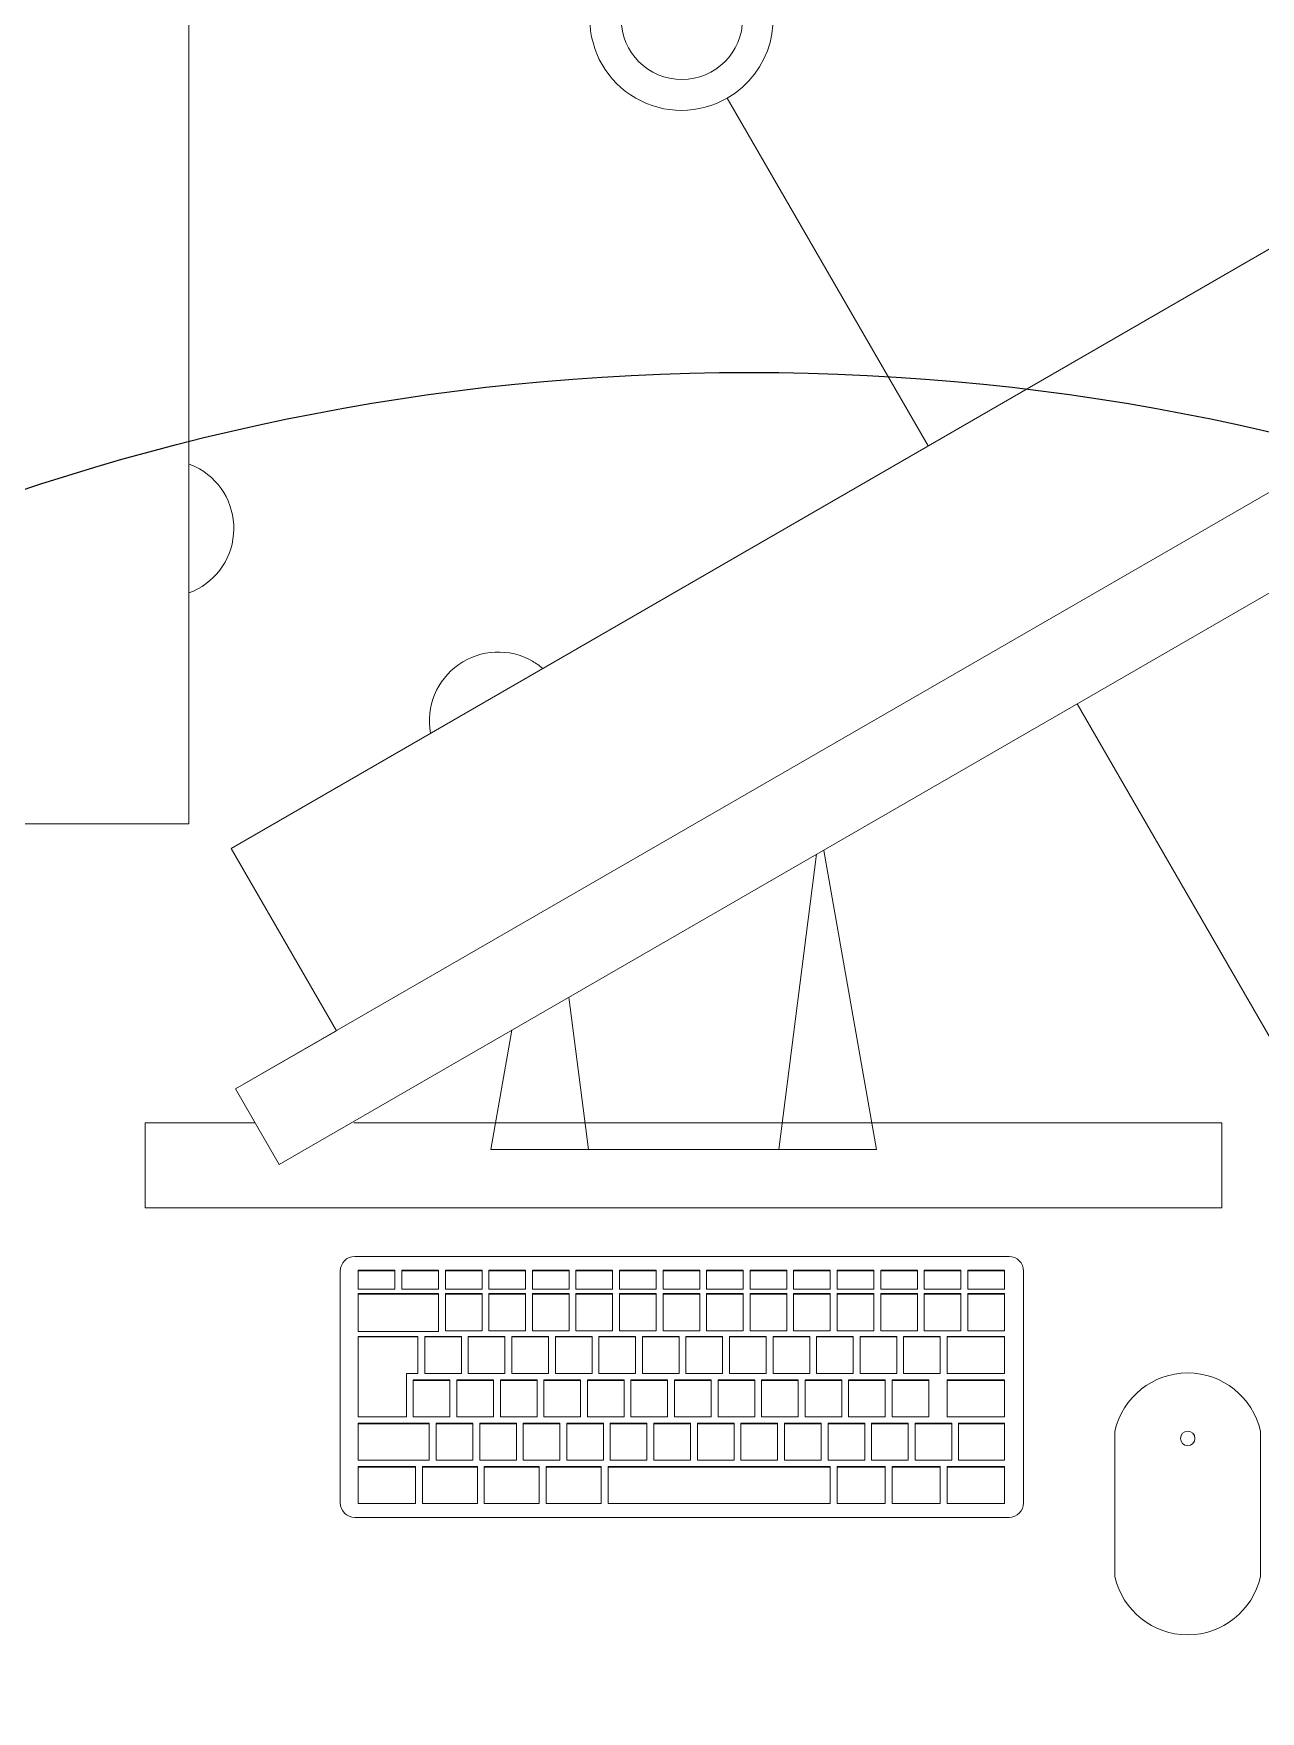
# Model space of a CAD drawing. Header units: millimetres. Extents: x 155920 to 295199, y -4084 to 97293.
# Drawn here: x 179775 to 180311, y 23155 to 23888 of the extents above; entities that cross this region are included whole.
import ezdxf

# ---------------------------------------------------------------- set-up
doc = ezdxf.new("R2010")
doc.units = ezdxf.units.MM
doc.header["$MEASUREMENT"] = 0
for name, color, linetype, lineweight in [('A-GENM', 8, 'CONTINUOUS', 9), ('E-ELEC-EQPM', 8, 'CONTINUOUS', 9), ('I-FURN', 8, 'CONTINUOUS', 9)]:
    doc.layers.add(name, color=color, linetype=linetype, lineweight=lineweight)
doc.layers.add('Social Distancing', color=7, linetype='CONTINUOUS')

msp = doc.modelspace()

# ---------------------------------------------------------------- linework, layer by layer
at = {"layer": 'A-GENM'}
for p, q in [((179915.6, 23353.9), (180201.14, 23353.9)), ((179909.25, 23246.38), (179909.25, 23347.55)), ((179917.14, 23347.91), (179933.14, 23347.91)), ((179917.14, 23347.63), (179917.14, 23347.91)), ((179933.14, 23347.63), (179917.14, 23347.63)), ((179917.14, 23347.63), (179917.14, 23339.65)), ((179933.14, 23347.63), (179933.14, 23347.91)), ((179933.14, 23339.65), (179933.14, 23347.63)), ((179936.14, 23347.91), (179952.14, 23347.91)), ((179936.14, 23347.63), (179936.14, 23347.91)), ((179952.14, 23347.63), (179936.14, 23347.63)), ((179936.14, 23347.63), (179936.14, 23339.65)), ((179952.14, 23347.63), (179952.14, 23347.91)), ((179952.14, 23339.65), (179952.14, 23347.63)), ((179955.14, 23347.91), (179971.14, 23347.91)), ((179955.14, 23347.63), (179955.14, 23347.91)), ((179971.14, 23347.63), (179955.14, 23347.63)), ((179955.14, 23347.63), (179955.14, 23339.65)), ((179971.14, 23347.63), (179971.14, 23347.91)), ((179971.14, 23339.65), (179971.14, 23347.63)), ((179974.14, 23347.91), (179990.14, 23347.91)), ((179974.14, 23347.63), (179974.14, 23347.91)), ((179990.14, 23347.63), (179974.14, 23347.63)), ((179974.14, 23347.63), (179974.14, 23339.65)), ((179990.14, 23347.63), (179990.14, 23347.91)), ((179990.14, 23339.65), (179990.14, 23347.63)), ((179993.14, 23347.91), (180009.14, 23347.91)), ((179993.14, 23347.63), (179993.14, 23347.91)), ((180009.14, 23347.63), (179993.14, 23347.63)), ((179993.14, 23347.63), (179993.14, 23339.65)), ((180009.14, 23347.63), (180009.14, 23347.91)), ((180009.14, 23339.65), (180009.14, 23347.63)), ((180012.14, 23347.91), (180028.14, 23347.91)), ((180012.14, 23347.63), (180012.14, 23347.91)), ((180028.14, 23347.63), (180012.14, 23347.63)), ((180012.14, 23347.63), (180012.14, 23339.65)), ((180028.14, 23347.63), (180028.14, 23347.91)), ((180028.14, 23339.65), (180028.14, 23347.63)), ((180031.14, 23347.91), (180047.14, 23347.91)), ((180031.14, 23347.63), (180031.14, 23347.91)), ((180047.14, 23347.63), (180031.14, 23347.63)), ((180031.14, 23347.63), (180031.14, 23339.65)), ((180047.14, 23347.63), (180047.14, 23347.91)), ((180047.14, 23339.65), (180047.14, 23347.63)), ((180050.14, 23347.91), (180066.14, 23347.91)), ((180050.14, 23347.63), (180050.14, 23347.91)), ((180066.14, 23347.63), (180050.14, 23347.63)), ((180050.14, 23347.63), (180050.14, 23339.65)), ((180066.14, 23347.63), (180066.14, 23347.91)), ((180066.14, 23339.65), (180066.14, 23347.63)), ((180069.14, 23347.91), (180085.14, 23347.91)), ((180069.14, 23347.63), (180069.14, 23347.91)), ((180085.14, 23347.63), (180069.14, 23347.63)), ((180069.14, 23347.63), (180069.14, 23339.65)), ((180085.14, 23347.63), (180085.14, 23347.91)), ((180085.14, 23339.65), (180085.14, 23347.63)), ((180088.14, 23347.91), (180104.14, 23347.91)), ((180088.14, 23347.63), (180088.14, 23347.91)), ((180104.14, 23347.63), (180088.14, 23347.63)), ((180088.14, 23347.63), (180088.14, 23339.65)), ((180104.14, 23347.63), (180104.14, 23347.91)), ((180104.14, 23339.65), (180104.14, 23347.63)), ((180107.14, 23347.91), (180123.14, 23347.91)), ((180107.14, 23347.63), (180107.14, 23347.91)), ((180123.14, 23347.63), (180107.14, 23347.63)), ((180107.14, 23347.63), (180107.14, 23339.65)), ((180123.14, 23347.63), (180123.14, 23347.91)), ((180123.14, 23339.65), (180123.14, 23347.63)), ((180126.14, 23347.91), (180142.14, 23347.91)), ((180126.14, 23347.63), (180126.14, 23347.91)), ((180142.14, 23347.63), (180126.14, 23347.63)), ((180126.14, 23347.63), (180126.14, 23339.65)), ((180142.14, 23347.63), (180142.14, 23347.91)), ((180142.14, 23339.65), (180142.14, 23347.63)), ((180145.14, 23347.91), (180161.14, 23347.91)), ((180145.14, 23347.63), (180145.14, 23347.91)), ((180161.14, 23347.63), (180145.14, 23347.63)), ((180145.14, 23347.63), (180145.14, 23339.65)), ((180161.14, 23347.63), (180161.14, 23347.91)), ((180161.14, 23339.65), (180161.14, 23347.63)), ((180164.14, 23347.91), (180180.14, 23347.91)), ((180164.14, 23347.63), (180164.14, 23347.91)), ((180180.14, 23347.63), (180164.14, 23347.63)), ((180164.14, 23347.63), (180164.14, 23339.65)), ((180180.14, 23347.63), (180180.14, 23347.91)), ((180180.14, 23339.65), (180180.14, 23347.63)), ((180183.14, 23347.91), (180199.14, 23347.91)), ((180183.14, 23347.63), (180183.14, 23347.91)), ((180199.14, 23347.63), (180183.14, 23347.63)), ((180183.14, 23347.63), (180183.14, 23339.65)), ((180199.14, 23347.63), (180199.14, 23347.91)), ((180199.14, 23339.65), (180199.14, 23347.63)), ((180207.49, 23347.55), (180207.49, 23246.38)), ((179917.14, 23339.65), (179933.14, 23339.65)), ((179917.14, 23337.67), (179952.14, 23337.67)), ((179917.14, 23337.4), (179917.14, 23337.67)), ((179952.14, 23337.4), (179917.14, 23337.4)), ((179917.14, 23337.4), (179917.14, 23321.16)), ((179936.14, 23339.65), (179952.14, 23339.65)), ((179952.14, 23337.4), (179952.14, 23337.67)), ((179952.14, 23321.16), (179952.14, 23337.4)), ((179955.14, 23339.65), (179971.14, 23339.65)), ((179955.14, 23337.67), (179971.14, 23337.67)), ((179955.14, 23337.4), (179955.14, 23337.67)), ((179971.14, 23337.4), (179955.14, 23337.4)), ((179955.14, 23337.4), (179955.14, 23321.44)), ((179971.14, 23337.4), (179971.14, 23337.67)), ((179971.14, 23321.44), (179971.14, 23337.4)), ((179974.14, 23339.65), (179990.14, 23339.65)), ((179974.14, 23337.67), (179990.14, 23337.67)), ((179974.14, 23337.4), (179974.14, 23337.67)), ((179990.14, 23337.4), (179974.14, 23337.4)), ((179974.14, 23337.4), (179974.14, 23321.44)), ((179990.14, 23337.4), (179990.14, 23337.67)), ((179990.14, 23321.44), (179990.14, 23337.4)), ((179993.14, 23339.65), (180009.14, 23339.65)), ((179993.14, 23337.67), (180009.14, 23337.67)), ((179993.14, 23337.4), (179993.14, 23337.67)), ((180009.14, 23337.4), (179993.14, 23337.4)), ((179993.14, 23337.4), (179993.14, 23321.44)), ((180009.14, 23337.4), (180009.14, 23337.67)), ((180009.14, 23321.44), (180009.14, 23337.4)), ((180012.14, 23339.65), (180028.14, 23339.65)), ((180012.14, 23337.67), (180028.14, 23337.67)), ((180012.14, 23337.4), (180012.14, 23337.67)), ((180028.14, 23337.4), (180012.14, 23337.4)), ((180012.14, 23337.4), (180012.14, 23321.44)), ((180028.14, 23337.4), (180028.14, 23337.67)), ((180028.14, 23321.44), (180028.14, 23337.4)), ((180031.14, 23339.65), (180047.14, 23339.65)), ((180031.14, 23337.67), (180047.14, 23337.67)), ((180031.14, 23337.4), (180031.14, 23337.67)), ((180047.14, 23337.4), (180031.14, 23337.4)), ((180031.14, 23337.4), (180031.14, 23321.44)), ((180047.14, 23337.4), (180047.14, 23337.67)), ((180047.14, 23321.44), (180047.14, 23337.4)), ((180050.14, 23339.65), (180066.14, 23339.65)), ((180050.14, 23337.67), (180066.14, 23337.67)), ((180050.14, 23337.4), (180050.14, 23337.67)), ((180066.14, 23337.4), (180050.14, 23337.4)), ((180050.14, 23337.4), (180050.14, 23321.44)), ((180066.14, 23337.4), (180066.14, 23337.67)), ((180066.14, 23321.44), (180066.14, 23337.4)), ((180069.14, 23339.65), (180085.14, 23339.65)), ((180069.14, 23337.67), (180085.14, 23337.67)), ((180069.14, 23337.4), (180069.14, 23337.67)), ((180085.14, 23337.4), (180069.14, 23337.4)), ((180069.14, 23337.4), (180069.14, 23321.44)), ((180085.14, 23337.4), (180085.14, 23337.67)), ((180085.14, 23321.44), (180085.14, 23337.4)), ((180088.14, 23339.65), (180104.14, 23339.65)), ((180088.14, 23337.67), (180104.14, 23337.67)), ((180088.14, 23337.4), (180088.14, 23337.67)), ((180104.14, 23337.4), (180088.14, 23337.4)), ((180088.14, 23337.4), (180088.14, 23321.44)), ((180104.14, 23337.4), (180104.14, 23337.67)), ((180104.14, 23321.44), (180104.14, 23337.4)), ((180107.14, 23339.65), (180123.14, 23339.65)), ((180107.14, 23337.67), (180123.14, 23337.67)), ((180107.14, 23337.4), (180107.14, 23337.67)), ((180123.14, 23337.4), (180107.14, 23337.4)), ((180107.14, 23337.4), (180107.14, 23321.44)), ((180123.14, 23337.4), (180123.14, 23337.67)), ((180123.14, 23321.44), (180123.14, 23337.4)), ((180126.14, 23339.65), (180142.14, 23339.65)), ((180126.14, 23337.67), (180142.14, 23337.67)), ((180126.14, 23337.4), (180126.14, 23337.67)), ((180142.14, 23337.4), (180126.14, 23337.4)), ((180126.14, 23337.4), (180126.14, 23321.44)), ((180142.14, 23337.4), (180142.14, 23337.67)), ((180142.14, 23321.44), (180142.14, 23337.4)), ((180145.14, 23339.65), (180161.14, 23339.65)), ((180145.14, 23337.67), (180161.14, 23337.67)), ((180145.14, 23337.4), (180145.14, 23337.67)), ((180161.14, 23337.4), (180145.14, 23337.4)), ((180145.14, 23337.4), (180145.14, 23321.44)), ((180161.14, 23337.4), (180161.14, 23337.67)), ((180161.14, 23321.44), (180161.14, 23337.4)), ((180164.14, 23339.65), (180180.14, 23339.65)), ((180164.14, 23337.67), (180180.14, 23337.67)), ((180164.14, 23337.4), (180164.14, 23337.67)), ((180180.14, 23337.4), (180164.14, 23337.4)), ((180164.14, 23337.4), (180164.14, 23321.44)), ((180180.14, 23337.4), (180180.14, 23337.67)), ((180180.14, 23321.44), (180180.14, 23337.4)), ((180183.14, 23339.65), (180199.14, 23339.65)), ((180183.14, 23337.67), (180199.14, 23337.67)), ((180183.14, 23337.4), (180183.14, 23337.67)), ((180199.14, 23337.4), (180183.14, 23337.4)), ((180183.14, 23337.4), (180183.14, 23321.44)), ((180199.14, 23337.4), (180199.14, 23337.67)), ((180199.14, 23321.44), (180199.14, 23337.4)), ((179917.14, 23321.16), (179952.14, 23321.16)), ((179955.14, 23321.44), (179971.14, 23321.44)), ((179974.14, 23321.44), (179990.14, 23321.44)), ((179993.14, 23321.44), (180009.14, 23321.44)), ((180012.14, 23321.44), (180028.14, 23321.44)), ((180031.14, 23321.44), (180047.14, 23321.44)), ((180050.14, 23321.44), (180066.14, 23321.44)), ((180069.14, 23321.44), (180085.14, 23321.44)), ((180088.14, 23321.44), (180104.14, 23321.44)), ((180107.14, 23321.44), (180123.14, 23321.44)), ((180126.14, 23321.44), (180142.14, 23321.44)), ((180145.14, 23321.44), (180161.14, 23321.44)), ((180164.14, 23321.44), (180180.14, 23321.44)), ((180183.14, 23321.44), (180199.14, 23321.44)), ((179917.14, 23319.02), (179943.14, 23319.02)), ((179917.14, 23318.75), (179917.14, 23319.02)), ((179943.14, 23318.75), (179917.14, 23318.75)), ((179917.14, 23318.75), (179917.14, 23283.86)), ((179943.14, 23318.75), (179943.14, 23319.02)), ((179943.14, 23302.78), (179943.14, 23318.75)), ((179946.14, 23319.02), (179962.14, 23319.02)), ((179946.14, 23318.75), (179946.14, 23319.02)), ((179962.14, 23318.75), (179946.14, 23318.75)), ((179946.14, 23318.75), (179946.14, 23302.78)), ((179962.14, 23318.75), (179962.14, 23319.02)), ((179962.14, 23302.78), (179962.14, 23318.75)), ((179965.14, 23319.02), (179981.14, 23319.02)), ((179965.14, 23318.75), (179965.14, 23319.02)), ((179981.14, 23318.75), (179965.14, 23318.75)), ((179965.14, 23318.75), (179965.14, 23302.78)), ((179981.14, 23318.75), (179981.14, 23319.02)), ((179981.14, 23302.78), (179981.14, 23318.75)), ((179984.14, 23319.02), (180000.14, 23319.02)), ((179984.14, 23318.75), (179984.14, 23319.02)), ((180000.14, 23318.75), (179984.14, 23318.75)), ((179984.14, 23318.75), (179984.14, 23302.78)), ((180000.14, 23318.75), (180000.14, 23319.02)), ((180000.14, 23302.78), (180000.14, 23318.75)), ((180003.14, 23319.02), (180019.14, 23319.02)), ((180003.14, 23318.75), (180003.14, 23319.02)), ((180019.14, 23318.75), (180003.14, 23318.75)), ((180003.14, 23318.75), (180003.14, 23302.78)), ((180019.14, 23318.75), (180019.14, 23319.02)), ((180019.14, 23302.78), (180019.14, 23318.75)), ((180022.14, 23319.02), (180038.14, 23319.02)), ((180022.14, 23318.75), (180022.14, 23319.02)), ((180038.14, 23318.75), (180022.14, 23318.75)), ((180022.14, 23318.75), (180022.14, 23302.78)), ((180038.14, 23318.75), (180038.14, 23319.02)), ((180038.14, 23302.78), (180038.14, 23318.75)), ((180041.14, 23319.02), (180057.14, 23319.02)), ((180041.14, 23318.75), (180041.14, 23319.02)), ((180057.14, 23318.75), (180041.14, 23318.75)), ((180041.14, 23318.75), (180041.14, 23302.78)), ((180057.14, 23318.75), (180057.14, 23319.02)), ((180057.14, 23302.78), (180057.14, 23318.75)), ((180060.14, 23319.02), (180076.14, 23319.02)), ((180060.14, 23318.75), (180060.14, 23319.02)), ((180076.14, 23318.75), (180060.14, 23318.75)), ((180060.14, 23318.75), (180060.14, 23302.78)), ((180076.14, 23318.75), (180076.14, 23319.02)), ((180076.14, 23302.78), (180076.14, 23318.75)), ((180079.14, 23319.02), (180095.14, 23319.02)), ((180079.14, 23318.75), (180079.14, 23319.02)), ((180095.14, 23318.75), (180079.14, 23318.75)), ((180079.14, 23318.75), (180079.14, 23302.78)), ((180095.14, 23318.75), (180095.14, 23319.02)), ((180095.14, 23302.78), (180095.14, 23318.75)), ((180098.14, 23319.02), (180114.14, 23319.02)), ((180098.14, 23318.75), (180098.14, 23319.02)), ((180114.14, 23318.75), (180098.14, 23318.75)), ((180098.14, 23318.75), (180098.14, 23302.78)), ((180114.14, 23318.75), (180114.14, 23319.02)), ((180114.14, 23302.78), (180114.14, 23318.75)), ((180117.14, 23319.02), (180133.14, 23319.02)), ((180117.14, 23318.75), (180117.14, 23319.02)), ((180133.14, 23318.75), (180117.14, 23318.75)), ((180117.14, 23318.75), (180117.14, 23302.78)), ((180133.14, 23318.75), (180133.14, 23319.02)), ((180133.14, 23302.78), (180133.14, 23318.75)), ((180136.14, 23319.02), (180152.14, 23319.02)), ((180136.14, 23318.75), (180136.14, 23319.02)), ((180152.14, 23318.75), (180136.14, 23318.75)), ((180136.14, 23318.75), (180136.14, 23302.78)), ((180152.14, 23318.75), (180152.14, 23319.02)), ((180152.14, 23302.78), (180152.14, 23318.75)), ((180155.14, 23319.02), (180171.14, 23319.02)), ((180155.14, 23318.75), (180155.14, 23319.02)), ((180171.14, 23318.75), (180155.14, 23318.75)), ((180155.14, 23318.75), (180155.14, 23302.78)), ((180171.14, 23318.75), (180171.14, 23319.02)), ((180171.14, 23302.78), (180171.14, 23318.75)), ((180174.14, 23319.02), (180199.14, 23319.02)), ((180174.14, 23318.75), (180174.14, 23319.02)), ((180199.14, 23318.75), (180174.14, 23318.75)), ((180174.14, 23318.75), (180174.14, 23302.81)), ((180199.14, 23318.75), (180199.14, 23319.02)), ((180199.14, 23302.81), (180199.14, 23318.75)), ((179938.14, 23283.86), (179938.14, 23302.78)), ((179938.14, 23302.78), (179943.14, 23302.78)), ((179941.14, 23300.09), (179957.14, 23300.09)), ((179941.14, 23299.82), (179941.14, 23300.09)), ((179957.14, 23299.82), (179941.14, 23299.82)), ((179941.14, 23299.82), (179941.14, 23283.86)), ((179946.14, 23302.78), (179962.14, 23302.78)), ((179957.14, 23299.82), (179957.14, 23300.09)), ((179957.14, 23283.86), (179957.14, 23299.82)), ((179960.14, 23300.09), (179976.14, 23300.09)), ((179960.14, 23299.82), (179960.14, 23300.09)), ((179976.14, 23299.82), (179960.14, 23299.82)), ((179960.14, 23299.82), (179960.14, 23283.86)), ((179965.14, 23302.78), (179981.14, 23302.78)), ((179976.14, 23299.82), (179976.14, 23300.09)), ((179976.14, 23283.86), (179976.14, 23299.82)), ((179979.14, 23300.09), (179995.14, 23300.09)), ((179979.14, 23299.82), (179979.14, 23300.09)), ((179995.14, 23299.82), (179979.14, 23299.82)), ((179979.14, 23299.82), (179979.14, 23283.86)), ((179984.14, 23302.78), (180000.14, 23302.78)), ((179995.14, 23299.82), (179995.14, 23300.09)), ((179995.14, 23283.86), (179995.14, 23299.82)), ((179998.14, 23300.09), (180014.14, 23300.09)), ((179998.14, 23299.82), (179998.14, 23300.09)), ((180014.14, 23299.82), (179998.14, 23299.82)), ((179998.14, 23299.82), (179998.14, 23283.86)), ((180003.14, 23302.78), (180019.14, 23302.78)), ((180014.14, 23299.82), (180014.14, 23300.09)), ((180014.14, 23283.86), (180014.14, 23299.82)), ((180017.14, 23300.09), (180033.14, 23300.09)), ((180017.14, 23299.82), (180017.14, 23300.09)), ((180033.14, 23299.82), (180017.14, 23299.82)), ((180017.14, 23299.82), (180017.14, 23283.86)), ((180022.14, 23302.78), (180038.14, 23302.78)), ((180033.14, 23299.82), (180033.14, 23300.09)), ((180033.14, 23283.86), (180033.14, 23299.82)), ((180036.14, 23300.09), (180052.14, 23300.09)), ((180036.14, 23299.82), (180036.14, 23300.09)), ((180052.14, 23299.82), (180036.14, 23299.82)), ((180036.14, 23299.82), (180036.14, 23283.86)), ((180041.14, 23302.78), (180057.14, 23302.78)), ((180052.14, 23299.82), (180052.14, 23300.09)), ((180052.14, 23283.86), (180052.14, 23299.82)), ((180055.14, 23300.09), (180071.14, 23300.09)), ((180055.14, 23299.82), (180055.14, 23300.09)), ((180071.14, 23299.82), (180055.14, 23299.82)), ((180055.14, 23299.82), (180055.14, 23283.86)), ((180060.14, 23302.78), (180076.14, 23302.78)), ((180071.14, 23299.82), (180071.14, 23300.09)), ((180071.14, 23283.86), (180071.14, 23299.82)), ((180074.14, 23300.09), (180090.14, 23300.09)), ((180074.14, 23299.82), (180074.14, 23300.09)), ((180090.14, 23299.82), (180074.14, 23299.82)), ((180074.14, 23299.82), (180074.14, 23283.86)), ((180079.14, 23302.78), (180095.14, 23302.78)), ((180090.14, 23299.82), (180090.14, 23300.09)), ((180090.14, 23283.86), (180090.14, 23299.82)), ((180093.14, 23300.09), (180109.14, 23300.09)), ((180093.14, 23299.82), (180093.14, 23300.09)), ((180109.14, 23299.82), (180093.14, 23299.82)), ((180093.14, 23299.82), (180093.14, 23283.86)), ((180098.14, 23302.78), (180114.14, 23302.78)), ((180109.14, 23299.82), (180109.14, 23300.09)), ((180109.14, 23283.86), (180109.14, 23299.82)), ((180112.14, 23300.09), (180128.14, 23300.09)), ((180112.14, 23299.82), (180112.14, 23300.09)), ((180128.14, 23299.82), (180112.14, 23299.82)), ((180112.14, 23299.82), (180112.14, 23283.86)), ((180117.14, 23302.78), (180133.14, 23302.78)), ((180128.14, 23299.82), (180128.14, 23300.09)), ((180128.14, 23283.86), (180128.14, 23299.82)), ((180131.14, 23300.09), (180147.14, 23300.09)), ((180131.14, 23299.82), (180131.14, 23300.09)), ((180147.14, 23299.82), (180131.14, 23299.82)), ((180131.14, 23299.82), (180131.14, 23283.86)), ((180136.14, 23302.78), (180152.14, 23302.78)), ((180147.14, 23299.82), (180147.14, 23300.09)), ((180147.14, 23283.86), (180147.14, 23299.82)), ((180150.14, 23300.09), (180166.14, 23300.09)), ((180150.14, 23299.82), (180150.14, 23300.09)), ((180166.14, 23299.82), (180150.14, 23299.82)), ((180150.14, 23299.82), (180150.14, 23283.86)), ((180155.14, 23302.78), (180171.14, 23302.78)), ((180166.14, 23299.82), (180166.14, 23300.09)), ((180166.14, 23283.86), (180166.14, 23299.82)), ((180174.14, 23302.81), (180199.14, 23302.81)), ((180174.14, 23300.09), (180199.14, 23300.09)), ((180174.14, 23299.82), (180174.14, 23300.09)), ((180199.14, 23299.82), (180174.14, 23299.82)), ((180174.14, 23299.82), (180174.14, 23283.88)), ((180199.14, 23299.82), (180199.14, 23300.09)), ((180199.14, 23283.88), (180199.14, 23299.82)), ((179917.14, 23283.86), (179938.14, 23283.86)), ((179941.14, 23283.86), (179957.14, 23283.86)), ((179960.14, 23283.86), (179976.14, 23283.86)), ((179979.14, 23283.86), (179995.14, 23283.86)), ((179998.14, 23283.86), (180014.14, 23283.86)), ((180017.14, 23283.86), (180033.14, 23283.86)), ((180036.14, 23283.86), (180052.14, 23283.86)), ((180055.14, 23283.86), (180071.14, 23283.86)), ((180074.14, 23283.86), (180090.14, 23283.86)), ((180093.14, 23283.86), (180109.14, 23283.86)), ((180112.14, 23283.86), (180128.14, 23283.86)), ((180131.14, 23283.86), (180147.14, 23283.86)), ((180150.14, 23283.86), (180166.14, 23283.86)), ((180174.14, 23283.88), (180199.14, 23283.88)), ((179917.14, 23281.17), (179948.14, 23281.17)), ((179917.14, 23280.89), (179917.14, 23281.17)), ((179948.14, 23280.89), (179917.14, 23280.89)), ((179917.14, 23280.89), (179917.14, 23264.93)), ((179948.14, 23280.89), (179948.14, 23281.17)), ((179948.14, 23264.93), (179948.14, 23280.89)), ((179951.14, 23281.17), (179967.14, 23281.17)), ((179951.14, 23280.89), (179951.14, 23281.17)), ((179967.14, 23280.89), (179951.14, 23280.89)), ((179951.14, 23280.89), (179951.14, 23264.93)), ((179967.14, 23280.89), (179967.14, 23281.17)), ((179967.14, 23264.93), (179967.14, 23280.89)), ((179970.14, 23281.17), (179986.14, 23281.17)), ((179970.14, 23280.89), (179970.14, 23281.17)), ((179986.14, 23280.89), (179970.14, 23280.89)), ((179970.14, 23280.89), (179970.14, 23264.93)), ((179986.14, 23280.89), (179986.14, 23281.17)), ((179986.14, 23264.93), (179986.14, 23280.89)), ((179989.14, 23281.17), (180005.14, 23281.17)), ((179989.14, 23280.89), (179989.14, 23281.17)), ((180005.14, 23280.89), (179989.14, 23280.89)), ((179989.14, 23280.89), (179989.14, 23264.93)), ((180005.14, 23280.89), (180005.14, 23281.17)), ((180005.14, 23264.93), (180005.14, 23280.89)), ((180008.14, 23281.17), (180024.14, 23281.17)), ((180008.14, 23280.89), (180008.14, 23281.17)), ((180024.14, 23280.89), (180008.14, 23280.89)), ((180008.14, 23280.89), (180008.14, 23264.93)), ((180024.14, 23280.89), (180024.14, 23281.17)), ((180024.14, 23264.93), (180024.14, 23280.89)), ((180027.14, 23281.17), (180043.14, 23281.17)), ((180027.14, 23280.89), (180027.14, 23281.17)), ((180043.14, 23280.89), (180027.14, 23280.89)), ((180027.14, 23280.89), (180027.14, 23264.93)), ((180043.14, 23280.89), (180043.14, 23281.17)), ((180043.14, 23264.93), (180043.14, 23280.89)), ((180046.14, 23281.17), (180062.14, 23281.17)), ((180046.14, 23280.89), (180046.14, 23281.17)), ((180062.14, 23280.89), (180046.14, 23280.89)), ((180046.14, 23280.89), (180046.14, 23264.93)), ((180062.14, 23280.89), (180062.14, 23281.17)), ((180062.14, 23264.93), (180062.14, 23280.89)), ((180065.14, 23281.17), (180081.14, 23281.17)), ((180065.14, 23280.89), (180065.14, 23281.17)), ((180081.14, 23280.89), (180065.14, 23280.89)), ((180065.14, 23280.89), (180065.14, 23264.93)), ((180081.14, 23280.89), (180081.14, 23281.17)), ((180081.14, 23264.93), (180081.14, 23280.89)), ((180084.14, 23281.17), (180100.14, 23281.17)), ((180084.14, 23280.89), (180084.14, 23281.17)), ((180100.14, 23280.89), (180084.14, 23280.89)), ((180084.14, 23280.89), (180084.14, 23264.93)), ((180100.14, 23280.89), (180100.14, 23281.17)), ((180100.14, 23264.93), (180100.14, 23280.89)), ((180103.14, 23281.17), (180119.14, 23281.17)), ((180103.14, 23280.89), (180103.14, 23281.17)), ((180119.14, 23280.89), (180103.14, 23280.89)), ((180103.14, 23280.89), (180103.14, 23264.93)), ((180119.14, 23280.89), (180119.14, 23281.17)), ((180119.14, 23264.93), (180119.14, 23280.89)), ((180122.14, 23281.17), (180138.14, 23281.17)), ((180122.14, 23280.89), (180122.14, 23281.17)), ((180138.14, 23280.89), (180122.14, 23280.89)), ((180122.14, 23280.89), (180122.14, 23264.93)), ((180138.14, 23280.89), (180138.14, 23281.17)), ((180138.14, 23264.93), (180138.14, 23280.89)), ((180141.14, 23281.17), (180157.14, 23281.17)), ((180141.14, 23280.89), (180141.14, 23281.17)), ((180157.14, 23280.89), (180141.14, 23280.89)), ((180141.14, 23280.89), (180141.14, 23264.93)), ((180157.14, 23280.89), (180157.14, 23281.17)), ((180157.14, 23264.93), (180157.14, 23280.89)), ((180160.14, 23281.17), (180176.14, 23281.17)), ((180160.14, 23280.89), (180160.14, 23281.17)), ((180176.14, 23280.89), (180160.14, 23280.89)), ((180160.14, 23280.89), (180160.14, 23264.93)), ((180176.14, 23280.89), (180176.14, 23281.17)), ((180176.14, 23264.93), (180176.14, 23280.89)), ((180179.14, 23281.17), (180199.14, 23281.17)), ((180179.14, 23280.89), (180179.14, 23281.17)), ((180199.14, 23280.89), (180179.14, 23280.89)), ((180179.14, 23280.89), (180179.14, 23264.95)), ((180199.14, 23280.89), (180199.14, 23281.17)), ((180199.14, 23264.95), (180199.14, 23280.89)), ((180247.36, 23277.65), (180247.36, 23214.15)), ((180310.86, 23214.15), (180310.86, 23277.65)), ((179917.14, 23264.93), (179948.14, 23264.93)), ((179917.14, 23262.24), (179942.14, 23262.24)), ((179917.14, 23261.96), (179917.14, 23262.24)), ((179942.14, 23261.96), (179917.14, 23261.96)), ((179917.14, 23261.96), (179917.14, 23246.02)), ((179942.14, 23261.96), (179942.14, 23262.24)), ((179942.14, 23246.02), (179942.14, 23261.96)), ((179945.14, 23262.24), (179969.14, 23262.24)), ((179945.14, 23261.96), (179945.14, 23262.24)), ((179969.14, 23261.96), (179945.14, 23261.96)), ((179945.14, 23261.96), (179945.14, 23246.02)), ((179951.14, 23264.93), (179967.14, 23264.93)), ((179969.14, 23261.96), (179969.14, 23262.24)), ((179969.14, 23246.02), (179969.14, 23261.96)), ((179970.14, 23264.93), (179986.14, 23264.93)), ((179972.14, 23262.24), (179996.14, 23262.24)), ((179972.14, 23261.96), (179972.14, 23262.24)), ((179996.14, 23261.96), (179972.14, 23261.96)), ((179972.14, 23261.96), (179972.14, 23246.02)), ((179989.14, 23264.93), (180005.14, 23264.93)), ((179996.14, 23261.96), (179996.14, 23262.24)), ((179996.14, 23246.02), (179996.14, 23261.96)), ((179999.14, 23262.24), (180023.14, 23262.24)), ((179999.14, 23261.96), (179999.14, 23262.24)), ((180023.14, 23261.96), (179999.14, 23261.96)), ((179999.14, 23261.96), (179999.14, 23246.02)), ((180008.14, 23264.93), (180024.14, 23264.93)), ((180023.14, 23261.96), (180023.14, 23262.24)), ((180023.14, 23246.02), (180023.14, 23261.96)), ((180026.14, 23262.24), (180123.14, 23262.24)), ((180026.14, 23261.96), (180026.14, 23262.24)), ((180123.14, 23261.96), (180026.14, 23261.96)), ((180026.14, 23261.96), (180026.14, 23246.02)), ((180027.14, 23264.93), (180043.14, 23264.93)), ((180046.14, 23264.93), (180062.14, 23264.93)), ((180065.14, 23264.93), (180081.14, 23264.93)), ((180084.14, 23264.93), (180100.14, 23264.93)), ((180103.14, 23264.93), (180119.14, 23264.93)), ((180122.14, 23264.93), (180138.14, 23264.93)), ((180123.14, 23261.96), (180123.14, 23262.24)), ((180123.14, 23246.02), (180123.14, 23261.96)), ((180126.14, 23262.24), (180147.14, 23262.24)), ((180126.14, 23261.96), (180126.14, 23262.24)), ((180147.14, 23261.96), (180126.14, 23261.96)), ((180126.14, 23261.96), (180126.14, 23246.02)), ((180141.14, 23264.93), (180157.14, 23264.93)), ((180147.14, 23261.96), (180147.14, 23262.24)), ((180147.14, 23246.02), (180147.14, 23261.96)), ((180150.14, 23262.24), (180171.14, 23262.24)), ((180150.14, 23261.96), (180150.14, 23262.24)), ((180171.14, 23261.96), (180150.14, 23261.96)), ((180150.14, 23261.96), (180150.14, 23246.02)), ((180160.14, 23264.93), (180176.14, 23264.93)), ((180171.14, 23261.96), (180171.14, 23262.24)), ((180171.14, 23246.02), (180171.14, 23261.96)), ((180174.14, 23262.24), (180199.14, 23262.24)), ((180174.14, 23261.96), (180174.14, 23262.24)), ((180199.14, 23261.96), (180174.14, 23261.96)), ((180174.14, 23261.96), (180174.14, 23246.02)), ((180179.14, 23264.95), (180199.14, 23264.95)), ((180199.14, 23261.96), (180199.14, 23262.24)), ((180199.14, 23246.02), (180199.14, 23261.96)), ((179917.14, 23246.02), (179942.14, 23246.02)), ((179945.14, 23246.02), (179969.14, 23246.02)), ((179972.14, 23246.02), (179996.14, 23246.02)), ((179999.14, 23246.02), (180023.14, 23246.02)), ((180026.14, 23246.02), (180123.14, 23246.02)), ((180126.14, 23246.02), (180147.14, 23246.02)), ((180150.14, 23246.02), (180171.14, 23246.02)), ((180174.14, 23246.02), (180199.14, 23246.02)), ((180201.14, 23240.03), (179915.6, 23240.03))]:
    msp.add_line(p, q, dxfattribs=at)
for centre, radius, start, end in [((179915.6, 23347.55), 6.35, 90, 180), ((180201.14, 23347.55), 6.35, 0, 90), ((180279.11, 23270.51), 32.54, 12.68038, 167.31962), ((180279.11, 23274.5), 3.16, 0, 180), ((180279.11, 23274.5), 3.16, 180, 0), ((179915.6, 23246.38), 6.35, 180, 270), ((180201.14, 23246.38), 6.35, 270, 0), ((180279.11, 23221.3), 32.54, 192.68038, 347.31962)]:
    msp.add_arc(centre, radius, start, end, dxfattribs=at)
at = {"layer": 'E-ELEC-EQPM'}
for p, q in [((179843.14, 24241.11), (179843.14, 23542.71)), ((179843.14, 24241.11), (179843.14, 23542.71)), ((180466.47, 23881.23), (179861.63, 23532.03)), ((180466.47, 23881.23), (179861.63, 23532.03)), ((180556.41, 23827.04), (179863.59, 23427.04)), ((179882.64, 23394.05), (180575.46, 23794.05)), ((179882.64, 23394.05), (180575.46, 23794.05)), ((179843.14, 23542.71), (179751.24, 23542.71)), ((179843.14, 23542.71), (179751.24, 23542.71)), ((179861.63, 23532.03), (179907.58, 23452.44)), ((179861.63, 23532.03), (179907.58, 23452.44)), ((179907.58, 23452.44), (179863.59, 23427.04)), ((179863.59, 23427.04), (179882.64, 23394.05)), ((179863.59, 23427.04), (179882.64, 23394.05))]:
    msp.add_line(p, q, dxfattribs=at)
at = {"layer": 'I-FURN'}
for p, q in [((180165.87, 23707.68), (180078.2, 23859.51)), ((180078.2, 23859.51), (180165.87, 23707.68)), ((180633.22, 22898.24), (180230.87, 23595.1)), ((180230.87, 23595.1), (180633.22, 22898.24)), ((180100.68, 23400.59), (180117.16, 23529.45)), ((180143.27, 23400.59), (180120.25, 23531.14)), ((180017.55, 23400.59), (180009.05, 23467.03)), ((179984.16, 23452.66), (179974.96, 23400.59)), ((179824.16, 23412.27), (179824.16, 23375.19)), ((179824.16, 23412.27), (179872.12, 23412.27)), ((179915.17, 23412.27), (180294.06, 23412.27)), ((180294.06, 23412.27), (180294.06, 23375.19)), ((179974.96, 23400.59), (180143.27, 23400.59)), ((180294.06, 23375.19), (179824.16, 23375.19))]:
    msp.add_line(p, q, dxfattribs=at)
for centre, radius, start, end in [((180058.2, 23894.15), 40, 120.00141, 300.00141), ((180058.2, 23894.15), 40, 300.00141, 120.00141), ((180058.37, 23894.14), 26.51, 180, 0), ((179832.83, 23671.66), 30, 60.00282, 69.71478), ((179832.83, 23671.66), 30, 290.28516, 60.00282), ((179978.21, 23587.72), 30, 60.00282, 190.24537), ((179978.21, 23587.72), 30, 49.75455, 60.00282)]:
    msp.add_arc(centre, radius, start, end, dxfattribs=at)
at = {"layer": 'Social Distancing'}
msp.add_circle((180087.7, 22739.79), 1000, dxfattribs=at)

doc.saveas('drawing.dxf')
